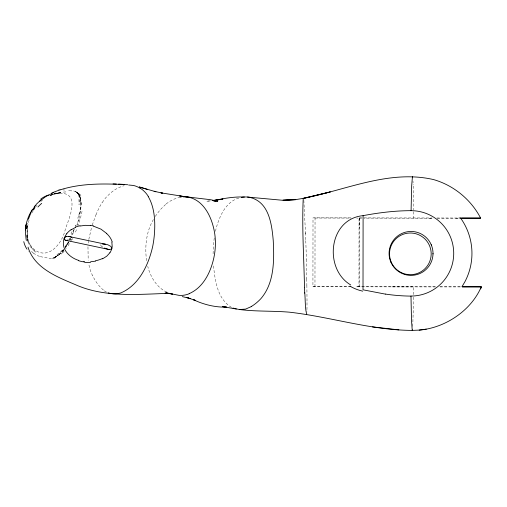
<?xml version="1.0" encoding="UTF-8"?>
<svg xmlns="http://www.w3.org/2000/svg" width="507" height="507" viewBox="0 0 507 507"><rect width="100%" height="100%" fill="white"/><g stroke="black" fill="none" stroke-linecap="round" stroke-linejoin="round"><path stroke-width="0.38" stroke-dasharray="2.54 1.9" d="M351.117 286.81L312.933 286.563L313.009 217.839L352.454 217.883M314.967 286.766L315.043 218.042L313.009 217.839M435.633 286.937L358.975 286.823L359.051 218.099L356.694 218.092M413.674 294.592L413.775 286.918A180.099 0.33 0.1 0 1 390.409 286.892M359.203 286.848L359.469 262.449A38.874 0.729 -89.9 0 0 359.514 249.083L359.495 241.091A67.273 1.261 -89.9 0 0 359.311 218.175M413.636 297.191L412.717 327.56M87.965 246.782L88.199 260.306M26.624 228.708L26.922 225.875M26.617 227.776L26.763 226.198M88.307 243.075L88.63 240.61M214.227 237.967L213.327 246.402L213.035 255.42M88.814 239.386L91.723 226.8M27.245 223.929L27.397 223.156M79.384 212.68L78.731 215.652M215.462 231.262L215.767 229.956A49.09 27.086 -86.9 0 1 217.085 225.178C220.735 213.656 227.244 200.62 240.147 197.724M79.269 214.398C80.594 208.085 82.47 200.721 78.94 194.77M29.051 220.12L27.879 225.127L27.289 231.547L27.72 237.846L27.289 231.547L27.853 225.184C23.981 241.864 35.351 253.069 36.079 252.03L31.821 248.519L29.989 246.142L27.891 241.769L26.846 237.498M92.255 225.051L95.956 214.854M76.044 225.216L75.657 226.293M75.885 225.127L75.499 226.198M73.42 232.415L71.943 235.951M73.711 230.755L73.128 232.136M70.784 238.512L69.979 240.166M70.536 238.246L69.662 239.938L70.34 238.632M69.326 240.565L67.298 244.418L68.99 241.243M68.737 242.555L65.384 248.005M153.387 219.55C146.143 231.826 144.691 246.725 146.574 260.636A44.692 30.87 -84.6 0 0 146.764 261.802M67.076 244.634L65.561 247.042M31.795 213.067L34.634 208.409M66.918 244.292L65.365 246.687M65.181 246.979L65.967 245.787L64.997 247.213M62.462 251.212L64.719 248.278M65.105 247.695L66.265 245.952M102.313 202.42L104.905 198.814A43.976 31.06 -84.3 0 1 107.009 196.361L111.565 192.166A56.638 40.002 -84.3 0 1 119.405 187.343L124.171 185.644M100.893 244.666L100.804 245.439L101.806 246.548M63.033 249.862L62.088 251.003M63.952 249.913L59.598 254.337L54.807 257.328L59.617 254.115L59.363 254.362L63.565 250.021M36.054 206.564L37.068 205.379M63.21 249.964L59.04 254.172M40.788 201.532L42.487 200.05M165.631 204.454L161.283 208.675A64.49 44.546 -84.6 0 0 155.123 216.704M55.681 256.789L54.889 257.277M55.89 256.802L54.167 257.607M54.623 257.41L55.143 257.182L50.947 258.621L40.148 256.624M49.673 195.696L55.301 193.547L49.604 195.708L55.238 193.592L60.479 192.597L55.174 193.566L60.434 192.628M53.71 257.79L52.791 258.114M70.936 240.033L72.412 239.279L72.539 238.258M54.794 193.522L60.39 192.666L55.117 193.573M55.713 192.128L56.081 192.02M51.321 194.732L52.037 194.542M52.741 194.371L59.503 193.421L54.217 194.004C81.082 188.731 71.056 214.163 65.454 228.619C62.494 243.968 46.891 262.867 31.7 247.188M180.353 197.274L179.402 197.47A53.083 36.662 -84.6 0 0 165.605 204.384M209.429 200.905L206.412 201.266L210.874 200.886M63.749 190.6L64.243 190.562M429.385 218.206L432.547 218.206L364.032 218.13M437.275 218.213L458.493 218.206M456.515 218.206L457.986 218.206M439.968 286.937L461.624 286.93M359.558 217.89L432.135 217.972M436.869 217.978L458.955 218.004M315.043 218.042L351.193 218.086M359.051 218.099L362.454 218.13M312.933 286.563L350.781 286.607M357.086 286.613L435.152 286.702M439.88 286.702L461.959 286.728M356.617 286.823L358.975 286.823M68.629 190.607L71.145 190.879M80.607 199.055C80.271 194.13 76.094 190.309 71.208 190.886M166.797 292.133C158.007 288.122 152.189 279.579 149.064 270.694A44.692 30.87 -84.6 0 1 147.74 266.359M231.515 307.375C216.914 298.636 214.974 279.68 213.327 264.198M75.296 191.386L77.368 192.831L76.798 192.4M102.446 247.01L102.021 246.713M33.323 253.253L38.95 256.231A67.456 44.337 -84.1 0 0 40.142 256.669M77.59 193.11L79.022 194.84M79.719 196.108L78.756 194.314L80.359 198.269L80.689 203.174L80.359 198.269L78.845 194.365A33.874 17.504 -43 0 0 78.072 193.351M92.61 275.89L90.468 270.706A37.86 26.744 -84.3 0 1 89.479 267.366L88.731 263.887M27.879 240.812L27.283 238.784M79.91 197.223L80.081 198.015M27.872 241.668L26.617 234.893M27.163 238.258L26.598 234.399M303.851 200.366L305.525 233.892M412.996 181.24L413.078 182.837M413.142 184.358L413.154 184.675M413.211 186.031L413.731 209.841M305.778 240.692L306.063 248.829A30.471 0.545 88.3 0 1 306.247 254.565L306.279 255.762A36.181 0.672 88.3 0 1 306.38 259.337M306.374 259.311L306.443 261.846A27.657 0.52 88.3 0 1 306.507 264.743L306.532 265.592A48.444 0.906 88.3 0 1 306.678 272.551M306.672 272.519L306.786 278.977M413.756 211.698L413.826 218.194M306.874 285.219L306.969 294.846A98.637 1.838 88.3 0 1 307.008 302.679M359.311 218.124L359.419 228.169M307.008 302.641L306.995 306.678A69.941 1.306 88.3 0 1 306.9 311.811M305.512 232.726A51.98 0.697 88.2 0 1 305.778 239.735M306.779 278.926A86.741 1.622 88.3 0 1 306.868 285.149M106.521 292.095A33.639 23.759 -84.3 0 1 103.365 290.181M103.422 290.048A51.283 36.219 -84.3 0 1 92.718 275.783M95.988 214.879A66.804 47.176 -84.3 0 1 102.262 202.356M180.359 197.312A44.261 30.572 -84.6 0 1 181.449 197.109M54.94 257.987A37.087 22.891 82.9 0 1 50.954 258.697M78.186 193.211A35.832 16.281 -52.2 0 1 78.94 194.105M79.39 193.788A32.86 14.494 -57.4 0 1 80.987 195.892M78.908 199.511A34.444 13.157 -67.5 0 1 78.972 204.505M81.095 202.382A40.712 16.75 -64.4 0 1 80.106 212.237M78.452 215.805A39.134 14.5 -66.3 0 1 77.596 219.049M79.168 218.815A36.2 13.328 -66.3 0 1 77.21 225.019M74.073 229.601A37.442 11.148 -67.4 0 1 73.616 230.717M72.07 231.579A40.338 13.512 -67.4 0 1 70.619 234.83M69.719 238.049A40.706 17.054 -68.2 0 1 68.901 239.634M68.046 242.34A39.096 17.935 -69 0 1 66.899 244.254M65.872 248.145A33.836 15.977 -69.4 0 1 65.739 248.329M63.597 251.085A33.836 15.977 -69.4 0 1 63.331 251.402M61.993 250.382A32.328 14.278 -68.4 0 1 59.275 253.329M58.882 253.126A37.081 18.265 -72.4 0 1 55.675 255.832M28.747 251.396A21.681 16.573 -84.7 0 1 28.601 251.244M33.373 253.094A21.864 13.708 88.5 0 1 30.483 250.002M63.375 192.109A50.865 25.8 -39 0 1 67.754 191.906M58.559 189.656A50.016 27.657 -45.2 0 1 64.573 189.01M75.904 191.811A34.818 18.721 -45.2 0 1 78.972 194.739M82.026 211.362A33.399 9.151 -67.5 0 1 77.799 226.217M76.456 229.703A33.399 9.151 -67.5 0 1 74.802 233.6M31.865 246.909A18.271 13.359 -89.5 0 1 28.164 240.622M62.868 252.309A32.264 19.678 -80.8 0 1 59.845 255.129M66.221 248.417A32.854 18.068 -75.2 0 1 65.961 248.785M64.129 251.206A32.854 18.068 -75.2 0 1 62.849 252.676M71.348 239.9A39.476 16.503 -69.2 0 1 70.422 241.693M69.364 243.62A39.476 16.503 -69.2 0 1 67.729 246.37M74.187 229.177A38.792 12.555 -67.4 0 1 71.709 234.95M81.088 202.521A38.456 14.145 -67.2 0 1 76.868 225.152M79.162 199.447A35.059 13.816 -64.1 0 1 79.098 204.454M78.534 195.024A32.258 15.793 -52.1 0 1 79.396 198.826M71.1 239.342A13.334 7.275 -36.7 0 1 70.657 239.475M102.737 247.023A14.12 11.75 19.7 0 1 102.534 246.896M26.649 228.213L26.586 228.993L26.947 225.932L26.649 228.213M59.528 254.299L54.997 257.245L59.528 254.299M60.244 192.742L54.927 193.509L60.244 192.742M77.343 192.736L76.893 192.28L78.959 194.65L77.343 192.736"/><path stroke-width="0.76" d="M412.242 330.38L411.513 320.601L410.987 296.05A42.651 42.639 -84.3 0 0 436.318 287.742A42.683 42.677 -84.3 0 0 411.082 210.671C394.972 210.684 378.919 212.687 363.101 215.64L363.012 289.82L385.326 294.111M433.01 253.456L433.003 253.95M411.082 210.671L411.684 185.682L412.445 176.601M25.933 225.837L25.42 232.479L26.117 239.519M25.464 229.982C25.863 222.687 28.411 215.595 32.372 209.492M25.895 225.938L26.244 224.069M412.47 329.873L412.28 330.406C370.547 330.196 330.488 316.824 289.301 312.166C272.696 310.759 255.953 311.653 239.399 309.504L234.475 308.535M306.741 314.08C305.024 309.371 305.379 299.092 304.745 292.805M28.36 219.328L31.028 212.439M419.188 330.101C445.393 328.01 471.288 310.335 481.27 286.835C474.831 286.759 468.392 286.759 461.959 286.728L464.9 281.765A60.593 60.58 -84.3 0 0 464.963 225.152A60.485 60.479 -73 0 0 460.54 218.004L458.955 218.004M480.63 288.895L481.65 286.848L462.365 286.93M31.371 211.755L31.726 211.077M32.093 210.411L36.403 204.188L41.251 199.612M109.924 252.727L106.781 256.168L102.56 258.862M66.835 233.676L65.916 234.925A14.088 12.288 -48 0 0 63.407 241.769C62.456 250.902 70.771 258.031 78.756 260.427M34.178 206.983L35.427 205.455M39.508 201.311L45.833 196.513L52.455 193.186M71.094 229.798L75.404 227.497M251.219 306.646L245.546 309.118L239.399 309.504M65.872 236.75L64.395 238.119A1.242 0.697 -61.8 0 0 64.218 238.854L65.035 240.09L67.368 240.527M51.682 193.059C75.448 182.773 102.313 183.42 127.707 184.732M189.187 293.629C202.648 287.818 209.949 273.641 213.314 260.085A48.799 33.709 -84.6 0 0 215.393 241.535L215.361 240.781A46.663 32.233 -84.6 0 0 214.1 230.146C211.311 216.692 203.985 201.127 189.504 197.407L179.655 196.025L210.576 199.707L217.725 201.241L213.859 200.886M53.191 192.92L53.558 192.793M66.271 236.585L68.318 236.363A14.842 10.603 -82.9 0 1 70.669 236.832A13.252 9.576 -77.5 0 1 71.005 237.042M80.043 226.04L85.328 225.33L90.563 225.552M363.101 215.64C328.46 218.91 323.536 268.843 350.673 284.915M95.646 261.13L90.607 261.758M212.433 200.506L222.96 199.067L214.746 200.373C224.493 198.275 234.405 196.577 244.418 197.033M426.273 329.132L419.175 330.101L412.28 330.406M247.486 197.065L281.962 200.214L295.784 199.663L283.014 200.284L296.075 199.549L303.389 198.351C345.888 190.049 389.604 169.338 433.605 179.592C453.676 185.359 471.035 199.587 480.642 218.124L461.662 218.206M128.569 185.004L133.366 185.448A41.789 29.514 -84.3 0 1 138.588 187.362L139.989 188.129M213.764 200.88L215.931 200.873L213.758 200.797M460.533 218.004L480.642 218.124M113.042 183.914L116.363 184.016M104.106 244.101L103.143 244.082A8.188 8.163 -2.2 0 0 102.477 244.089M118.581 184.085L124.069 184.421M107.541 249.26L109.93 249.52L111.426 249.007A1.268 1.217 47.4 0 0 111.838 248.227L110.9 246.44L108.061 244.875A14.709 14.627 6.9 0 0 104.106 244.12M398.863 329.867L372.48 326.888M172.507 293.978L165.067 293.16L168.375 293.382C137.22 294.282 104.239 297.755 74.935 284.465C56.588 276.733 34.356 268.007 28.005 247.118M83.769 261.517L84.618 261.618M183.059 196.361L160.953 192.844L162.741 193.192L154.103 191.278L155.89 191.754L139.229 186.963L147.442 189.409M236.357 309.036L222.434 306.596L226.73 307.122C215.145 307.426 203.928 304.65 193.497 299.745L195.48 300.436L186.785 297.495L188.819 298.16M68.318 236.363L105.703 244.279M65.194 240.172L109.03 249.514M189.206 293.749A43.488 30.04 -84.6 0 1 178.876 295.328L165.922 292.773L169.199 293.515M182.254 296.595L190.714 298.617M93.174 226.04L101.001 229.17L106.781 233.537M172.424 294.231L169.579 293.306M251.282 197.781C269.306 203.028 271.834 224.829 273.248 240.591C274.236 260.148 274.458 282.925 260.877 298.667A82.571 45.567 -86.9 0 1 251.212 306.57M234.101 308.414L232.986 308.015M71.17 237.156L71.671 237.441A6.458 4.797 -62.2 0 1 71.836 237.523M412.489 176.62L412.654 177.203M148.19 196.482C153.52 205.5 154.838 216.28 154.755 226.578A76.563 54.072 -84.3 0 1 152.727 246.288C148.602 264.698 139.178 285.149 120.812 292.926A40.281 28.449 -84.3 0 1 111.813 293.673A33.639 23.759 -84.3 0 1 108.175 292.793M431.216 244.729L431.52 245.47M390.872 262.113A21.966 21.966 -84.5 0 1 413.604 231.604A21.966 21.966 -84.5 0 1 428.656 266.549A21.966 21.966 -84.5 0 1 390.872 262.113L390.624 261.517M303.579 198.75L303.408 198.376L330.266 191.938L303.224 198.364C301.887 227.846 303.902 257.676 304.504 287.26M26.32 240.489L26.218 240.007M111.857 242.105L112.186 246.51A13.366 12.415 -37.5 0 1 109.905 252.714M241.338 197.426A68.743 37.93 -87 0 1 251.288 197.698M304.745 293.128A32.163 0.64 88.4 0 1 304.504 287.545M410.987 296.107A183.781 183.749 -84.3 0 1 385.333 294.06M362.72 291.151A41.568 40.218 9.7 0 1 349.919 286.113M140.002 188.091A35.452 25.039 -84.3 0 1 148.285 196.361M183.268 196.893A44.261 30.572 -84.6 0 1 189.517 197.343M26.985 249.178A21.681 16.573 -84.7 0 1 23.766 241.649M37.93 207.002A35.541 24.57 -36.1 0 1 41.675 203.364M33.24 209.968A40.104 35.769 -24 0 1 35.046 207.553M40.807 199.023A18.391 11.902 -36.1 0 1 48.45 195.037M83.68 261.872A33.316 29.831 -47.1 0 1 78.642 260.693M90.531 262.499A37.708 32.283 -33.7 0 1 84.435 262.271M102.427 258.526A27.036 23.499 -34 0 1 95.614 260.744M106.685 233.645A21.826 20.229 -40 0 1 112.25 241.953M90.626 225.33A30.319 26.789 -42.2 0 1 93.244 225.849M75.302 227.174A28.804 26.757 -58.3 0 1 80.005 225.761M66.747 233.607A17.257 15.242 -48.4 0 1 71.056 229.734M68.008 239.938A13.334 7.275 -36.7 0 1 67.697 239.95M65.866 236.712A5.761 3.885 -70.7 0 1 66.271 236.554M107.573 249.121A14.12 11.75 19.7 0 1 104.524 248.012M399.053 271.359A20.844 20.844 0 0 0 431.165 254.869A20.844 20.844 0 0 0 400.828 235.305A20.844 20.844 0 0 0 399.053 271.359"/></g></svg>
